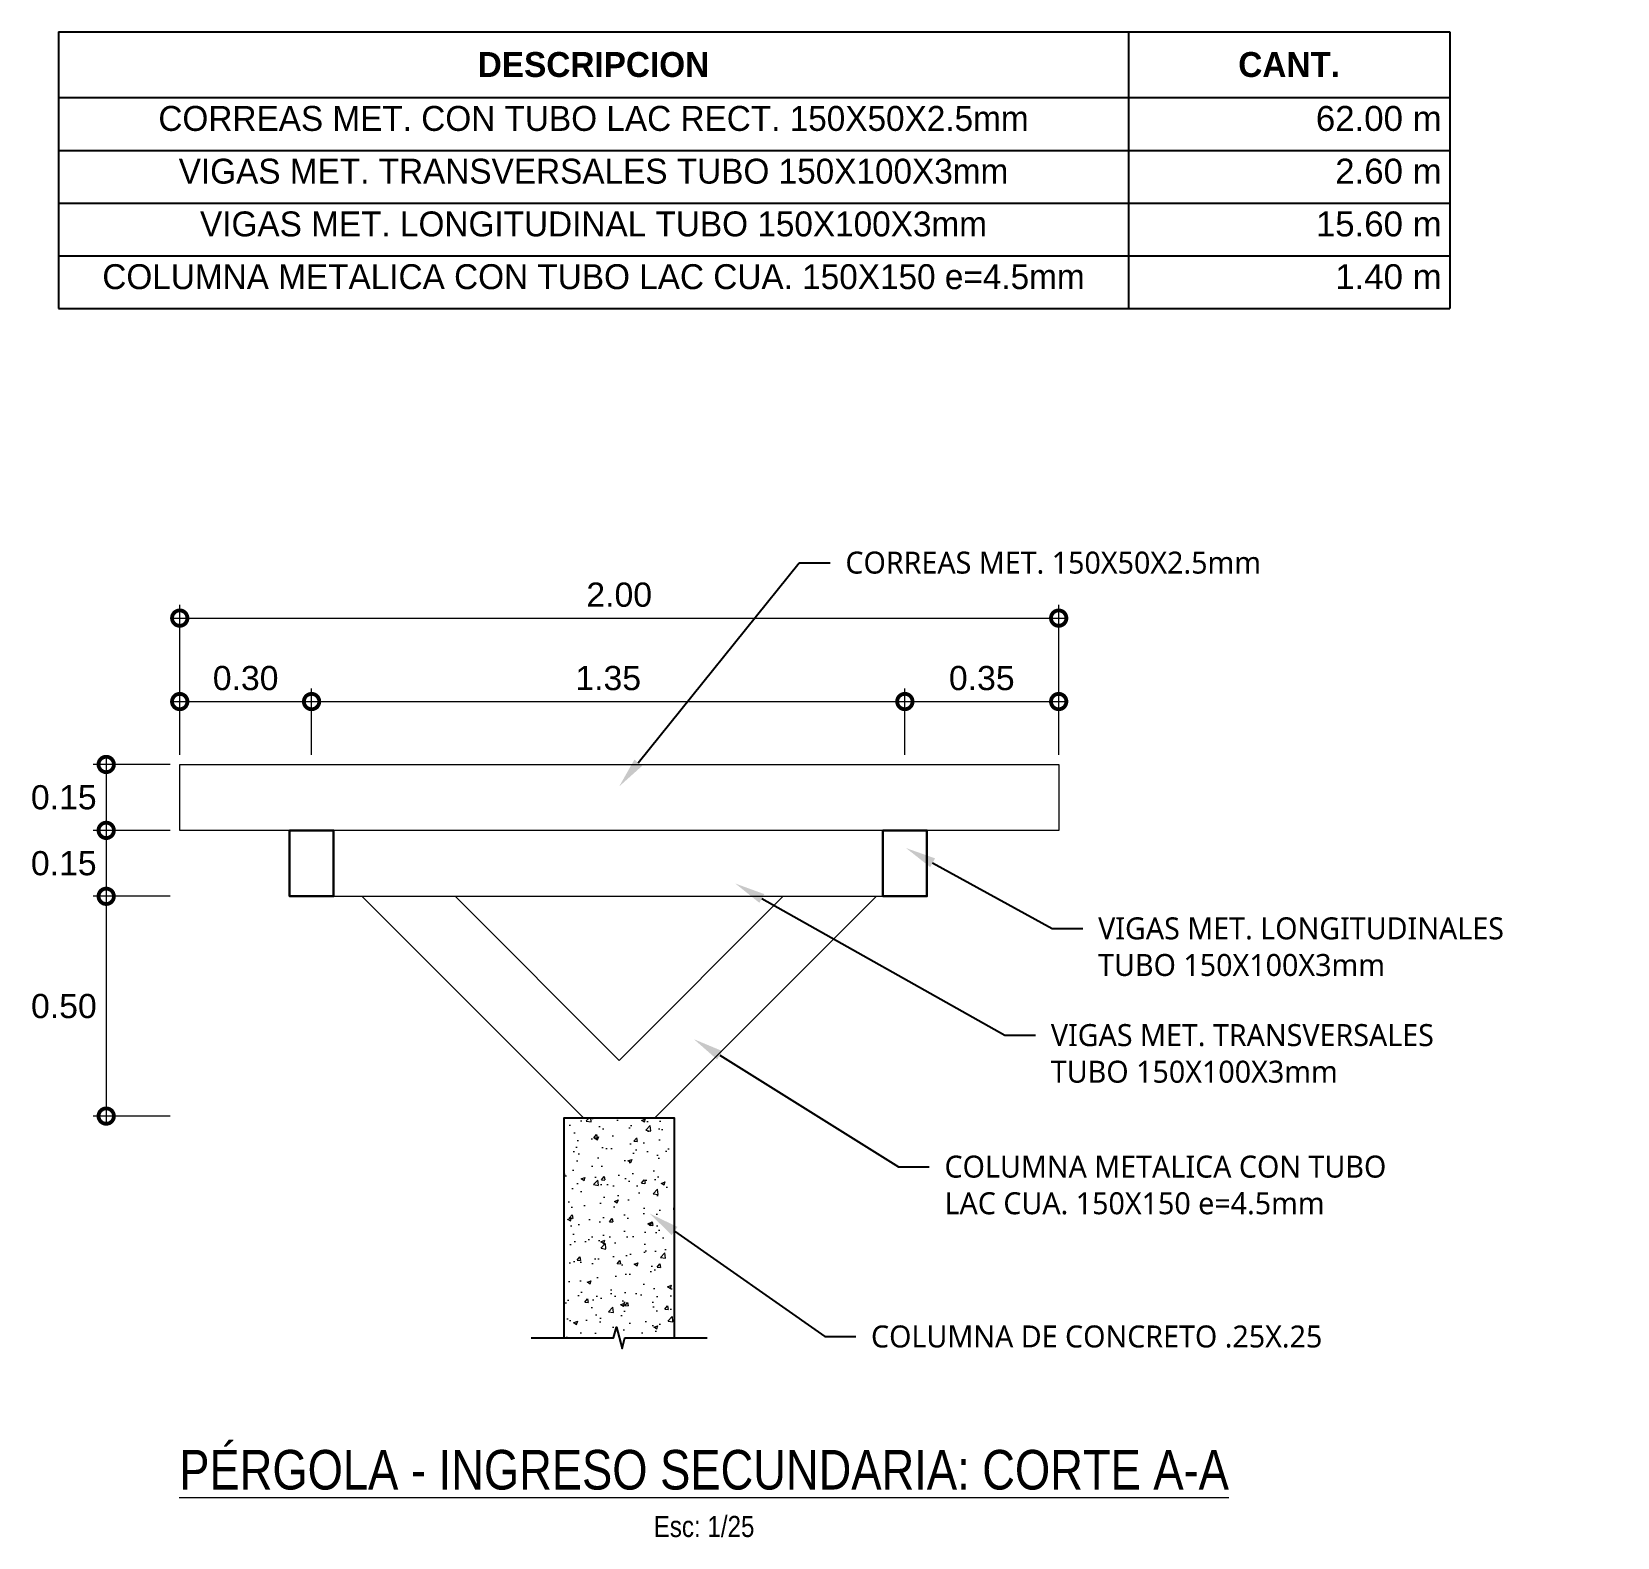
# Model space of a CAD drawing. Header units: millimetres. Extents: x 714.7 to 748.4, y 417.6 to 426.
# Drawn here: x 735.098 to 738.706, y 418.49 to 421.915 of the extents above; entities that cross this region are included whole.
import ezdxf
from ezdxf import colors
from ezdxf.entities.mleader import LeaderData, LeaderLine
from ezdxf.math import Vec2, Vec3

# ---------------------------------------------------------------- set-up
doc = ezdxf.new("R2010")
doc.units = ezdxf.units.MM
doc.linetypes.add('CONTINUA', pattern=[0])
doc.linetypes.add('DASHED2', pattern=[0.375, 0.25, -0.125])
for name, color, linetype, lineweight in [('0_Pluma_Nº__1', 253, 'Continuous', 9), ('A-TEXTURAS', 8, 'Continuous', 5), ('letras sr', 7, 'Continuous', 5), ('Proyeccciones', 1, 'DASHED2', 18), ('TEXTO', 7, 'Continuous', 9)]:
    doc.layers.add(name, color=color, linetype=linetype, lineweight=lineweight)
doc.styles.add('01COTAS', font='GOTHIC.TTF')
doc.styles.add('Generales', font='trebuc.ttf', dxfattribs={"height": 0.1})
doc.styles.add('Santa Rosa 1 50', font='trebuc.ttf')
doc.styles.get("Standard").update_dxf_attribs({"font": 'arial.ttf'})
doc.dimstyles.new('detalles menores', dxfattribs={"dimtxt": 0.055, "dimasz": 0.07, "dimexe": 0.03, "dimexo": 0.0215, "dimgap": 0.025, "dimtad": 2, "dimtih": 1, "dimtoh": 1, "dimzin": 1, "dimdsep": 46, "dimtxsty": 'Standard', "dimblk": 'DOTSMALL', "dimcen": 0, "dimdle": 0.0175, "dimclrd": 10, "dimclre": 10, "dimclrt": 3, "dimazin": 0, "dimtfac": 1, "dimtix": 1, "dimtmove": 0, "dimatfit": 2, "dimldrblk": 'OBLIQUE', "dimfxl": 1, "dimlwd": 5, "dimlwe": 5, "dimarcsym": 0})

# ---------------------------------------------------------------- blocks, each defined once
blk = doc.blocks.new('_DOTSMALL')
at = {"color": 0, "linetype": 'ByBlock', "const_width": 0.5}
blk.add_lwpolyline([(-0.0625, 0, 1), (0.0625, 0, 1)], format="xyb", close=True, dxfattribs=at)
blk = doc.blocks.new('*D288')
at = {"color": 10, "lineweight": 5, "transparency": 16777216}
for p, q in [((735.4349, 420.2693), (735.4349, 420.6107)), ((737.4349, 420.2693), (737.4349, 420.6107)), ((735.4174, 420.5807), (737.4524, 420.5807))]:
    blk.add_line(p, q, dxfattribs=at)
at = {"layer": 'Defpoints', "color": 0, "lineweight": 70, "transparency": 16777216}
for p in [(737.4349, 420.5807), (735.4349, 420.2478), (737.4349, 420.2478)]:
    blk.add_point(p, dxfattribs=at)
at = {"color": 10, "lineweight": 5, "transparency": 16777216, "xscale": 0.07, "yscale": 0.07, "zscale": 0.07, "rotation": 180}
blk.add_blockref('_DOTSMALL', (735.4349, 420.5807), dxfattribs=at)
at = {"color": 10, "lineweight": 5, "transparency": 16777216, "xscale": 0.07, "yscale": 0.07, "zscale": 0.07}
blk.add_blockref('_DOTSMALL', (737.4349, 420.5807), dxfattribs=at)
at = {"color": 3, "transparency": 16777216, "insert": (736.4349, 420.6337), "char_height": 0.055, "attachment_point": 5}
blk.add_mtext('2.00', dxfattribs=at)
blk = doc.blocks.new('_Oblique')
at = {"color": 0, "linetype": 'ByBlock', "lineweight": -2}
blk.add_line((-0.5, -0.5), (0.5, 0.5), dxfattribs=at)
blk = doc.blocks.new('*D289')
at = {"color": 10, "lineweight": 5, "transparency": 16777216}
for p, q in [((735.2676, 420.2653), (735.2676, 420.0803)), ((735.4134, 420.2478), (735.2376, 420.2478)), ((735.4134, 420.0978), (735.2376, 420.0978))]:
    blk.add_line(p, q, dxfattribs=at)
at = {"layer": 'Defpoints', "color": 0, "lineweight": 70, "transparency": 16777216}
for p in [(735.4349, 420.2478), (735.2676, 420.0978), (735.4349, 420.0978)]:
    blk.add_point(p, dxfattribs=at)
at = {"color": 10, "lineweight": 5, "transparency": 16777216, "xscale": 0.07, "yscale": 0.07, "zscale": 0.07}
for p, rotation in [((735.2676, 420.2478), 90), ((735.2676, 420.0978), 270)]:
    blk.add_blockref('_DOTSMALL', p, dxfattribs=dict(at, rotation=rotation))
at = {"color": 3, "transparency": 16777216, "insert": (735.171, 420.1728), "char_height": 0.055, "attachment_point": 5}
blk.add_mtext('0.15', dxfattribs=at)
blk = doc.blocks.new('*D290')
at = {"color": 10, "lineweight": 5, "transparency": 16777216}
for p, q in [((735.4349, 420.2693), (735.4349, 420.4209)), ((735.7349, 420.2693), (735.7349, 420.4209)), ((735.4174, 420.3909), (735.7524, 420.3909))]:
    blk.add_line(p, q, dxfattribs=at)
at = {"layer": 'Defpoints', "color": 0, "lineweight": 70, "transparency": 16777216}
for p in [(735.7349, 420.3909), (735.4349, 420.2478), (735.7349, 420.2478)]:
    blk.add_point(p, dxfattribs=at)
at = {"color": 10, "lineweight": 5, "transparency": 16777216, "xscale": 0.07, "yscale": 0.07, "zscale": 0.07, "rotation": 180}
blk.add_blockref('_DOTSMALL', (735.4349, 420.3909), dxfattribs=at)
at = {"color": 10, "lineweight": 5, "transparency": 16777216, "xscale": 0.07, "yscale": 0.07, "zscale": 0.07}
blk.add_blockref('_DOTSMALL', (735.7349, 420.3909), dxfattribs=at)
at = {"color": 3, "transparency": 16777216, "insert": (735.5849, 420.444), "char_height": 0.055, "attachment_point": 5}
blk.add_mtext('0.30', dxfattribs=at)
blk = doc.blocks.new('*D285')
at = {"color": 10, "lineweight": 5, "transparency": 16777216}
for p, q in [((735.7349, 420.2693), (735.7349, 420.4209)), ((737.0849, 420.2693), (737.0849, 420.4209)), ((735.7174, 420.3909), (737.1024, 420.3909))]:
    blk.add_line(p, q, dxfattribs=at)
at = {"layer": 'Defpoints', "color": 0, "lineweight": 70, "transparency": 16777216}
for p in [(737.0849, 420.3909), (735.7349, 420.2478), (737.0849, 420.2478)]:
    blk.add_point(p, dxfattribs=at)
at = {"color": 10, "lineweight": 5, "transparency": 16777216, "xscale": 0.07, "yscale": 0.07, "zscale": 0.07, "rotation": 180}
blk.add_blockref('_DOTSMALL', (735.7349, 420.3909), dxfattribs=at)
at = {"color": 10, "lineweight": 5, "transparency": 16777216, "xscale": 0.07, "yscale": 0.07, "zscale": 0.07}
blk.add_blockref('_DOTSMALL', (737.0849, 420.3909), dxfattribs=at)
at = {"color": 3, "transparency": 16777216, "insert": (736.4099, 420.444), "char_height": 0.055, "attachment_point": 5}
blk.add_mtext('1.35', dxfattribs=at)
blk = doc.blocks.new('*D291')
at = {"color": 10, "lineweight": 5, "transparency": 16777216}
for p, q in [((737.0849, 420.2693), (737.0849, 420.4209)), ((737.4349, 420.2693), (737.4349, 420.4209)), ((737.0674, 420.3909), (737.4524, 420.3909))]:
    blk.add_line(p, q, dxfattribs=at)
at = {"layer": 'Defpoints', "color": 0, "lineweight": 70, "transparency": 16777216}
for p in [(737.4349, 420.3909), (737.0849, 420.2478), (737.4349, 420.2478)]:
    blk.add_point(p, dxfattribs=at)
at = {"color": 10, "lineweight": 5, "transparency": 16777216, "xscale": 0.07, "yscale": 0.07, "zscale": 0.07, "rotation": 180}
blk.add_blockref('_DOTSMALL', (737.0849, 420.3909), dxfattribs=at)
at = {"color": 10, "lineweight": 5, "transparency": 16777216, "xscale": 0.07, "yscale": 0.07, "zscale": 0.07}
blk.add_blockref('_DOTSMALL', (737.4349, 420.3909), dxfattribs=at)
at = {"color": 3, "transparency": 16777216, "insert": (737.2599, 420.444), "char_height": 0.055, "attachment_point": 5}
blk.add_mtext('0.35', dxfattribs=at)
blk = doc.blocks.new('*D292')
at = {"color": 10, "lineweight": 5, "transparency": 16777216}
for p, q in [((735.2676, 420.1153), (735.2676, 419.9303)), ((735.4134, 420.0978), (735.2376, 420.0978)), ((735.4134, 419.9478), (735.2376, 419.9478))]:
    blk.add_line(p, q, dxfattribs=at)
at = {"layer": 'Defpoints', "color": 0, "lineweight": 70, "transparency": 16777216}
for p in [(735.4349, 420.0978), (735.2676, 419.9478), (735.4349, 419.9478)]:
    blk.add_point(p, dxfattribs=at)
at = {"color": 10, "lineweight": 5, "transparency": 16777216, "xscale": 0.07, "yscale": 0.07, "zscale": 0.07}
for p, rotation in [((735.2676, 420.0978), 90), ((735.2676, 419.9478), 270)]:
    blk.add_blockref('_DOTSMALL', p, dxfattribs=dict(at, rotation=rotation))
at = {"color": 3, "transparency": 16777216, "insert": (735.171, 420.0228), "char_height": 0.055, "attachment_point": 5}
blk.add_mtext('0.15', dxfattribs=at)
blk = doc.blocks.new('*D286')
at = {"color": 10, "lineweight": 5, "transparency": 16777216}
for p, q in [((735.2676, 419.9653), (735.2676, 419.4303)), ((735.4134, 419.9478), (735.2376, 419.9478)), ((735.4134, 419.4478), (735.2376, 419.4478))]:
    blk.add_line(p, q, dxfattribs=at)
at = {"layer": 'Defpoints', "color": 0, "lineweight": 70, "transparency": 16777216}
for p in [(735.4349, 419.9478), (735.2676, 419.4478), (735.4349, 419.4478)]:
    blk.add_point(p, dxfattribs=at)
at = {"color": 10, "lineweight": 5, "transparency": 16777216, "xscale": 0.07, "yscale": 0.07, "zscale": 0.07}
for p, rotation in [((735.2676, 419.9478), 90), ((735.2676, 419.4478), 270)]:
    blk.add_blockref('_DOTSMALL', p, dxfattribs=dict(at, rotation=rotation))
at = {"color": 3, "transparency": 16777216, "insert": (735.1713, 419.6978), "char_height": 0.055, "attachment_point": 5}
blk.add_mtext('0.50', dxfattribs=at)
blk = doc.blocks.new('*T335')
at = {"color": 0, "linetype": 'ByBlock', "lineweight": -2, "transparency": 16777216}
for p, q in [((0, 0), (3.1658, 0)), ((0, 0), (0, -0.63)), ((2.4341, 0), (2.4341, -0.63)), ((3.1658, 0), (3.1658, -0.63)), ((0, -0.15), (3.1658, -0.15)), ((0, -0.27), (3.1658, -0.27)), ((0, -0.39), (3.1658, -0.39)), ((0, -0.51), (3.1658, -0.51)), ((0, -0.63), (3.1658, -0.63))]:
    blk.add_line(p, q, dxfattribs=at)
at = {"color": 0, "transparency": 16777216, "char_height": 0.0567, "style": '01COTAS'}
for s, insert, width, attachment_point in [('{\\fCentury Gothic|b1|i0|c0|p34;DESCRIPCION}', (1.217, -0.075), 2.396291, 5), ('{\\fCentury Gothic|b1|i0|c0|p34;CANT.}', (2.8, -0.075), 0.693936, 5), ('CORREAS MET. CON TUBO LAC RECT. 150X50X2.5mm', (1.217, -0.1689), 2.396291, 2), ('VIGAS MET. TRANSVERSALES TUBO 150X100X3mm', (1.217, -0.2889), 2.396291, 2), ('VIGAS MET. LONGITUDINAL TUBO 150X100X3mm', (1.217, -0.4089), 2.396291, 2), ('COLUMNA METALICA CON TUBO LAC CUA. 150X150 e=4.5mm ', (1.217, -0.5289), 2.396291, 2)]:
    blk.add_mtext(s, dxfattribs=dict(at, insert=insert, width=width, attachment_point=attachment_point))
at = {"color": 0, "transparency": 16777216, "char_height": 0.0567, "width": 0.693936, "attachment_point": 3}
for s, insert in [('62.00 m', (3.1469, -0.1689)), ('2.60 m', (3.1469, -0.2889)), ('15.60 m', (3.1469, -0.4089)), ('1.40 m', (3.1469, -0.5289))]:
    blk.add_mtext(s, dxfattribs=dict(at, insert=insert))

msp = doc.modelspace()

# ---------------------------------------------------------------- hatches: boundary and pattern name
at = {"layer": 'A-TEXTURAS', "lineweight": 0, "ltscale": 0.5, "true_color": 0x939598}
h = msp.add_hatch(dxfattribs=at)
h.set_pattern_fill('AR-CONC', color=252, scale=0.0005, style=0)
h.set_pattern_definition([(50, (1524.58561, 1002.51914), (0.0910923345, -0.007969543), [0.009525, -0.104775]), (355, (1524.58561, 1002.51914), (-0.017621711, 0.095528423), [0.00762, -0.083820292]), (100.451445, (1524.5932, 1002.51847), (0.0734706235, 0.087558876), [0.008095004, -0.089045122]), (46.1842, (1524.58561, 1002.54454), (0.13553952, -0.021021164), [0.0142875, -0.1571625]), (96.635558, (1524.5969, 1002.54279), (0.118702067, 0.123713062), [0.012142512, -0.133567804]), (351.184151, (1524.58561, 1002.54454), (0.118702067, 0.123713062), [0.011429984, -0.125729866]), (21, (1524.59831, 1002.53819), (0.0758071956, -0.051132599), [0.009525, -0.104775]), (326, (1524.59831, 1002.53819), (0.030901014, 0.092093983), [0.00762, -0.08382]), (71.451445, (1524.604625, 1002.53393), (0.10670821, 0.0409613844), [0.008095004, -0.089044969]), (37.5, (1524.585607, 1002.519138), (0.0015443016, 0.0422775194), [0, -0.082804, 0, -0.08509, 0, -0.0841375]), (7.5, (1524.585607, 1002.51914), (0.0334098313, 0.0500902874), [0, -0.048514, 0, -0.080899, 0, -0.0320675]), (327.5, (1524.557286, 1002.519138), (0.0677952976, -0.002864372), [0, -0.03175, 0, -0.09906, 0, -0.131445]), (317.5, (1524.544586, 1002.51914), (0.0740645907, 0.0127132455), [0, -0.041275, 0, -0.065786, 0, -0.093345])])
h.paths.add_polyline_path([(736.5599, 418.9435), (736.5599, 419.4435), (736.3099, 419.4435), (736.3099, 418.9435)])

# ---------------------------------------------------------------- linework, layer by layer
for points in [[(736.3099, 418.9435), (736.3099, 419.4435), (736.5599, 419.4435), (736.5599, 418.9435)], [(736.2349, 418.9435), (736.422, 418.9435), (736.4285, 418.9676), (736.4414, 418.9193), (736.4479, 418.9435), (736.6349, 418.9435)]]:
    msp.add_lwpolyline(points)
at = {"layer": '0_Pluma_Nº__1', "color": 18, "ltscale": 0.4, "true_color": 0x000000}
for p, q in [((736.3539, 419.4435), (735.8496, 419.9478)), ((736.4349, 419.5745), (736.0617, 419.9478)), ((736.4349, 419.5745), (736.8081, 419.9478)), ((736.516, 419.4435), (737.0203, 419.9478))]:
    msp.add_line(p, q, dxfattribs=at)
at = {"layer": '0_Pluma_Nº__1', "color": 240, "ltscale": 0.4, "true_color": 0xed1f24}
msp.add_lwpolyline([(737.4349, 420.2478), (737.4349, 420.0978), (735.4349, 420.0978), (735.4349, 420.2478)], close=True, dxfattribs=at)
at = {"layer": '0_Pluma_Nº__1', "color": 18, "ltscale": 0.4, "true_color": 0x000000}
msp.add_lwpolyline([(735.7849, 419.9478), (737.0349, 419.9478), (737.0349, 420.0978), (735.7849, 420.0978)], close=True, dxfattribs=at)
at = {"layer": 'Proyeccciones', "color": 18, "linetype": 'CONTINUA', "lineweight": 30, "ltscale": 0.4, "true_color": 0x000000}
for points in [[(735.6849, 420.0978), (735.7849, 420.0978), (735.7849, 419.9478), (735.6849, 419.9478)], [(737.0349, 420.0978), (737.1349, 420.0978), (737.1349, 419.9478), (737.0349, 419.9478)]]:
    msp.add_lwpolyline(points, close=True, dxfattribs=at)

# ---------------------------------------------------------------- block references
msp.add_blockref('*T335', (735.1594, 421.9148))

# ---------------------------------------------------------------- texts
at = {"layer": 'TEXTO', "color": 7, "insert": (736.628, 418.4895), "char_height": 0.09, "width": 2.549219, "attachment_point": 8, "style": 'Santa Rosa 1 50'}
msp.add_mtext('{\\fArial Narrow|b0|i0|c0|p34;\\LPÉRGOLA - INGRESO SECUNDARIA: CORTE A-A\\H0.53333x;\\l\\PEsc: 1/25}', dxfattribs=at)

# ---------------------------------------------------------------- dimensions: what is measured, and where the dimension line sits
for base, p2, picture, middle in [((737.4349, 420.5807), (737.4349, 420.2478), '*D288', (736.4349, 420.6337)), ((735.7349, 420.3909), (735.7349, 420.2478), '*D290', (735.5849, 420.444))]:
    dim = msp.add_linear_dim(base=base, p1=(735.4349, 420.2478), p2=p2, dimstyle='detalles menores')
    dim.commit()
    dim.dimension.update_dxf_attribs({"geometry": picture, "text_midpoint": middle})
for base, p1, p2, picture, middle in [((737.0849, 420.3909), (735.7349, 420.2478), (737.0849, 420.2478), '*D285', (736.4099, 420.444)), ((737.4349, 420.3909), (737.0849, 420.2478), (737.4349, 420.2478), '*D291', (737.2599, 420.444))]:
    dim = msp.add_linear_dim(base=base, p1=p1, p2=p2, dimstyle='detalles menores', override={"dimtmove": 1})
    dim.commit()
    dim.dimension.update_dxf_attribs({"geometry": picture, "text_midpoint": middle})
dim = msp.add_linear_dim(base=(735.2676, 420.0978), p1=(735.4349, 420.2478), p2=(735.4349, 420.0978), angle=90, dimstyle='detalles menores')
dim.commit()
dim.dimension.update_dxf_attribs({"geometry": '*D289', "text_midpoint": (735.171, 420.1728)})
for base, p1, p2, picture, middle in [((735.2676, 419.9478), (735.4349, 420.0978), (735.4349, 419.9478), '*D292', (735.171, 420.0228)), ((735.2676, 419.4478), (735.4349, 419.9478), (735.4349, 419.4478), '*D286', (735.1713, 419.6978))]:
    dim = msp.add_linear_dim(base=base, p1=p1, p2=p2, angle=90, dimstyle='detalles menores', override={"dimtmove": 1})
    dim.commit()
    dim.dimension.update_dxf_attribs({"geometry": picture, "text_midpoint": middle})

# ---------------------------------------------------------------- leaders
at = {"layer": 'letras sr'}
ml = msp.add_multileader_mtext('Standard', dxfattribs=at)
ml.set_content('CORREAS MET. 150X50X2.5mm', color=256, style='Generales')
ml.set_leader_properties()
ml.build(insert=Vec2(0, 0))
ml.multileader.update_dxf_attribs({"text_right_attachment_type": 6, "dogleg_length": 0.0702, "arrow_head_size": 0.0692})
ctx = ml.context
ctx.base_point, ctx.char_height, ctx.arrow_head_size, ctx.landing_gap_size, ctx.plane_origin = Vec3(736.915, 420.7066), 0.05, 0.0692, 0.0346, Vec3(736.5035, 420.993)
ctx.right_attachment = 6
notes = []
notes.append((ctx, [(0, (1, 1, 0), (736.8447, 420.7066), (1, 0), 0.0702, [(0, [(736.4349, 420.1978)], 0, [])])]))
ctx.mtext.insert, ctx.mtext.width, ctx.mtext.flow_direction = Vec3(736.9496, 420.732), 2.131081, 5
ml = msp.add_multileader_mtext('Standard', dxfattribs=at)
ml.set_content('VIGAS MET. LONGITUDINALES TUBO 150X100X3mm', color=256, style='Generales')
ml.set_leader_properties()
ml.build(insert=Vec2(0, 0))
ml.multileader.update_dxf_attribs({"text_right_attachment_type": 6, "dogleg_length": 0.0702, "arrow_head_size": 0.0692})
ctx = ml.context
ctx.base_point, ctx.char_height, ctx.arrow_head_size, ctx.landing_gap_size, ctx.plane_origin = Vec3(737.49, 419.8745), 0.05, 0.0692, 0.0346, Vec3(737.3767, 420.4274)
ctx.right_attachment = 6
notes.append((ctx, [(0, (1, 1, 0), (737.4198, 419.8745), (1, 0), 0.0702, [(1, [(737.0875, 420.0576)], 0, [])])]))
ctx.mtext.insert, ctx.mtext.width, ctx.mtext.flow_direction = Vec3(737.5247, 419.8999), 0.945894, 5
ml = msp.add_multileader_mtext('Standard', dxfattribs=at)
ml.set_content('VIGAS MET. TRANSVERSALES TUBO 150X100X3mm', color=256, style='Generales')
ml.set_leader_properties()
ml.build(insert=Vec2(0, 0))
ml.multileader.update_dxf_attribs({"text_right_attachment_type": 6, "dogleg_length": 0.0702, "arrow_head_size": 0.0692})
ctx = ml.context
ctx.base_point, ctx.char_height, ctx.arrow_head_size, ctx.landing_gap_size, ctx.plane_origin = Vec3(737.3824, 419.6317), 0.05, 0.0692, 0.0346, Vec3(736.9883, 420.3467)
ctx.right_attachment = 6
notes.append((ctx, [(0, (1, 1, 0), (737.3122, 419.6317), (1, 0), 0.0702, [(1, [(736.6991, 419.9769)], 0, [])])]))
ctx.mtext.insert, ctx.mtext.width, ctx.mtext.flow_direction = Vec3(737.4171, 419.6571), 0.945894, 5
ml = msp.add_multileader_mtext('Standard', dxfattribs=at)
ml.set_content('COLUMNA METALICA CON TUBO LAC CUA. 150X150 e=4.5mm ', color=256, style='Generales')
ml.set_leader_properties()
ml.build(insert=Vec2(0, 0))
ml.multileader.update_dxf_attribs({"text_right_attachment_type": 6, "dogleg_length": 0.0702, "arrow_head_size": 0.0692})
ctx = ml.context
ctx.base_point, ctx.char_height, ctx.arrow_head_size, ctx.landing_gap_size, ctx.plane_origin = Vec3(737.1405, 419.3324), 0.05, 0.0692, 0.0346, Vec3(736.4846, 419.9526)
ctx.right_attachment = 6
notes.append((ctx, [(0, (1, 1, 0), (737.0703, 419.3324), (1, 0), 0.0702, [(0, [(736.6049, 419.6227)], 0, [])])]))
ctx.mtext.insert, ctx.mtext.width, ctx.mtext.flow_direction = Vec3(737.1751, 419.3578), 1.081996, 5
ml = msp.add_multileader_mtext('Standard', dxfattribs=at)
ml.set_content('COLUMNA DE CONCRETO .25X.25', color=256, style='Generales')
ml.set_leader_properties()
ml.build(insert=Vec2(0, 0))
ml.multileader.update_dxf_attribs({"text_right_attachment_type": 6, "dogleg_length": 0.0702, "arrow_head_size": 0.0692})
ctx = ml.context
ctx.base_point, ctx.char_height, ctx.arrow_head_size, ctx.landing_gap_size, ctx.plane_origin = Vec3(736.9731, 418.946), 0.05, 0.0692, 0.0346, Vec3(736.3839, 419.556)
ctx.right_attachment = 6
notes.append((ctx, [(0, (1, 1, 0), (736.9029, 418.946), (1, 0), 0.0702, [(0, [(736.5042, 419.2261)], 0, [])])]))
ctx.mtext.insert, ctx.mtext.width, ctx.mtext.flow_direction = Vec3(737.0078, 418.9714), 2.131081, 5
for ctx, leaders in notes:
    for number, flags, end, landing, length, lines in leaders:
        leader = LeaderData()
        leader.index, (leader.has_last_leader_line, leader.has_dogleg_vector, leader.attachment_direction) = number, flags
        leader.last_leader_point, leader.dogleg_vector, leader.dogleg_length = Vec3(end), Vec3(landing), length
        for number, points, colour, breaks in lines:
            line = LeaderLine()
            line.index, line.vertices, line.color, line.breaks = number, Vec3.list(points), colors.encode_raw_color(colour), breaks
            leader.lines.append(line)
        ctx.leaders.append(leader)

doc.saveas('drawing.dxf')
